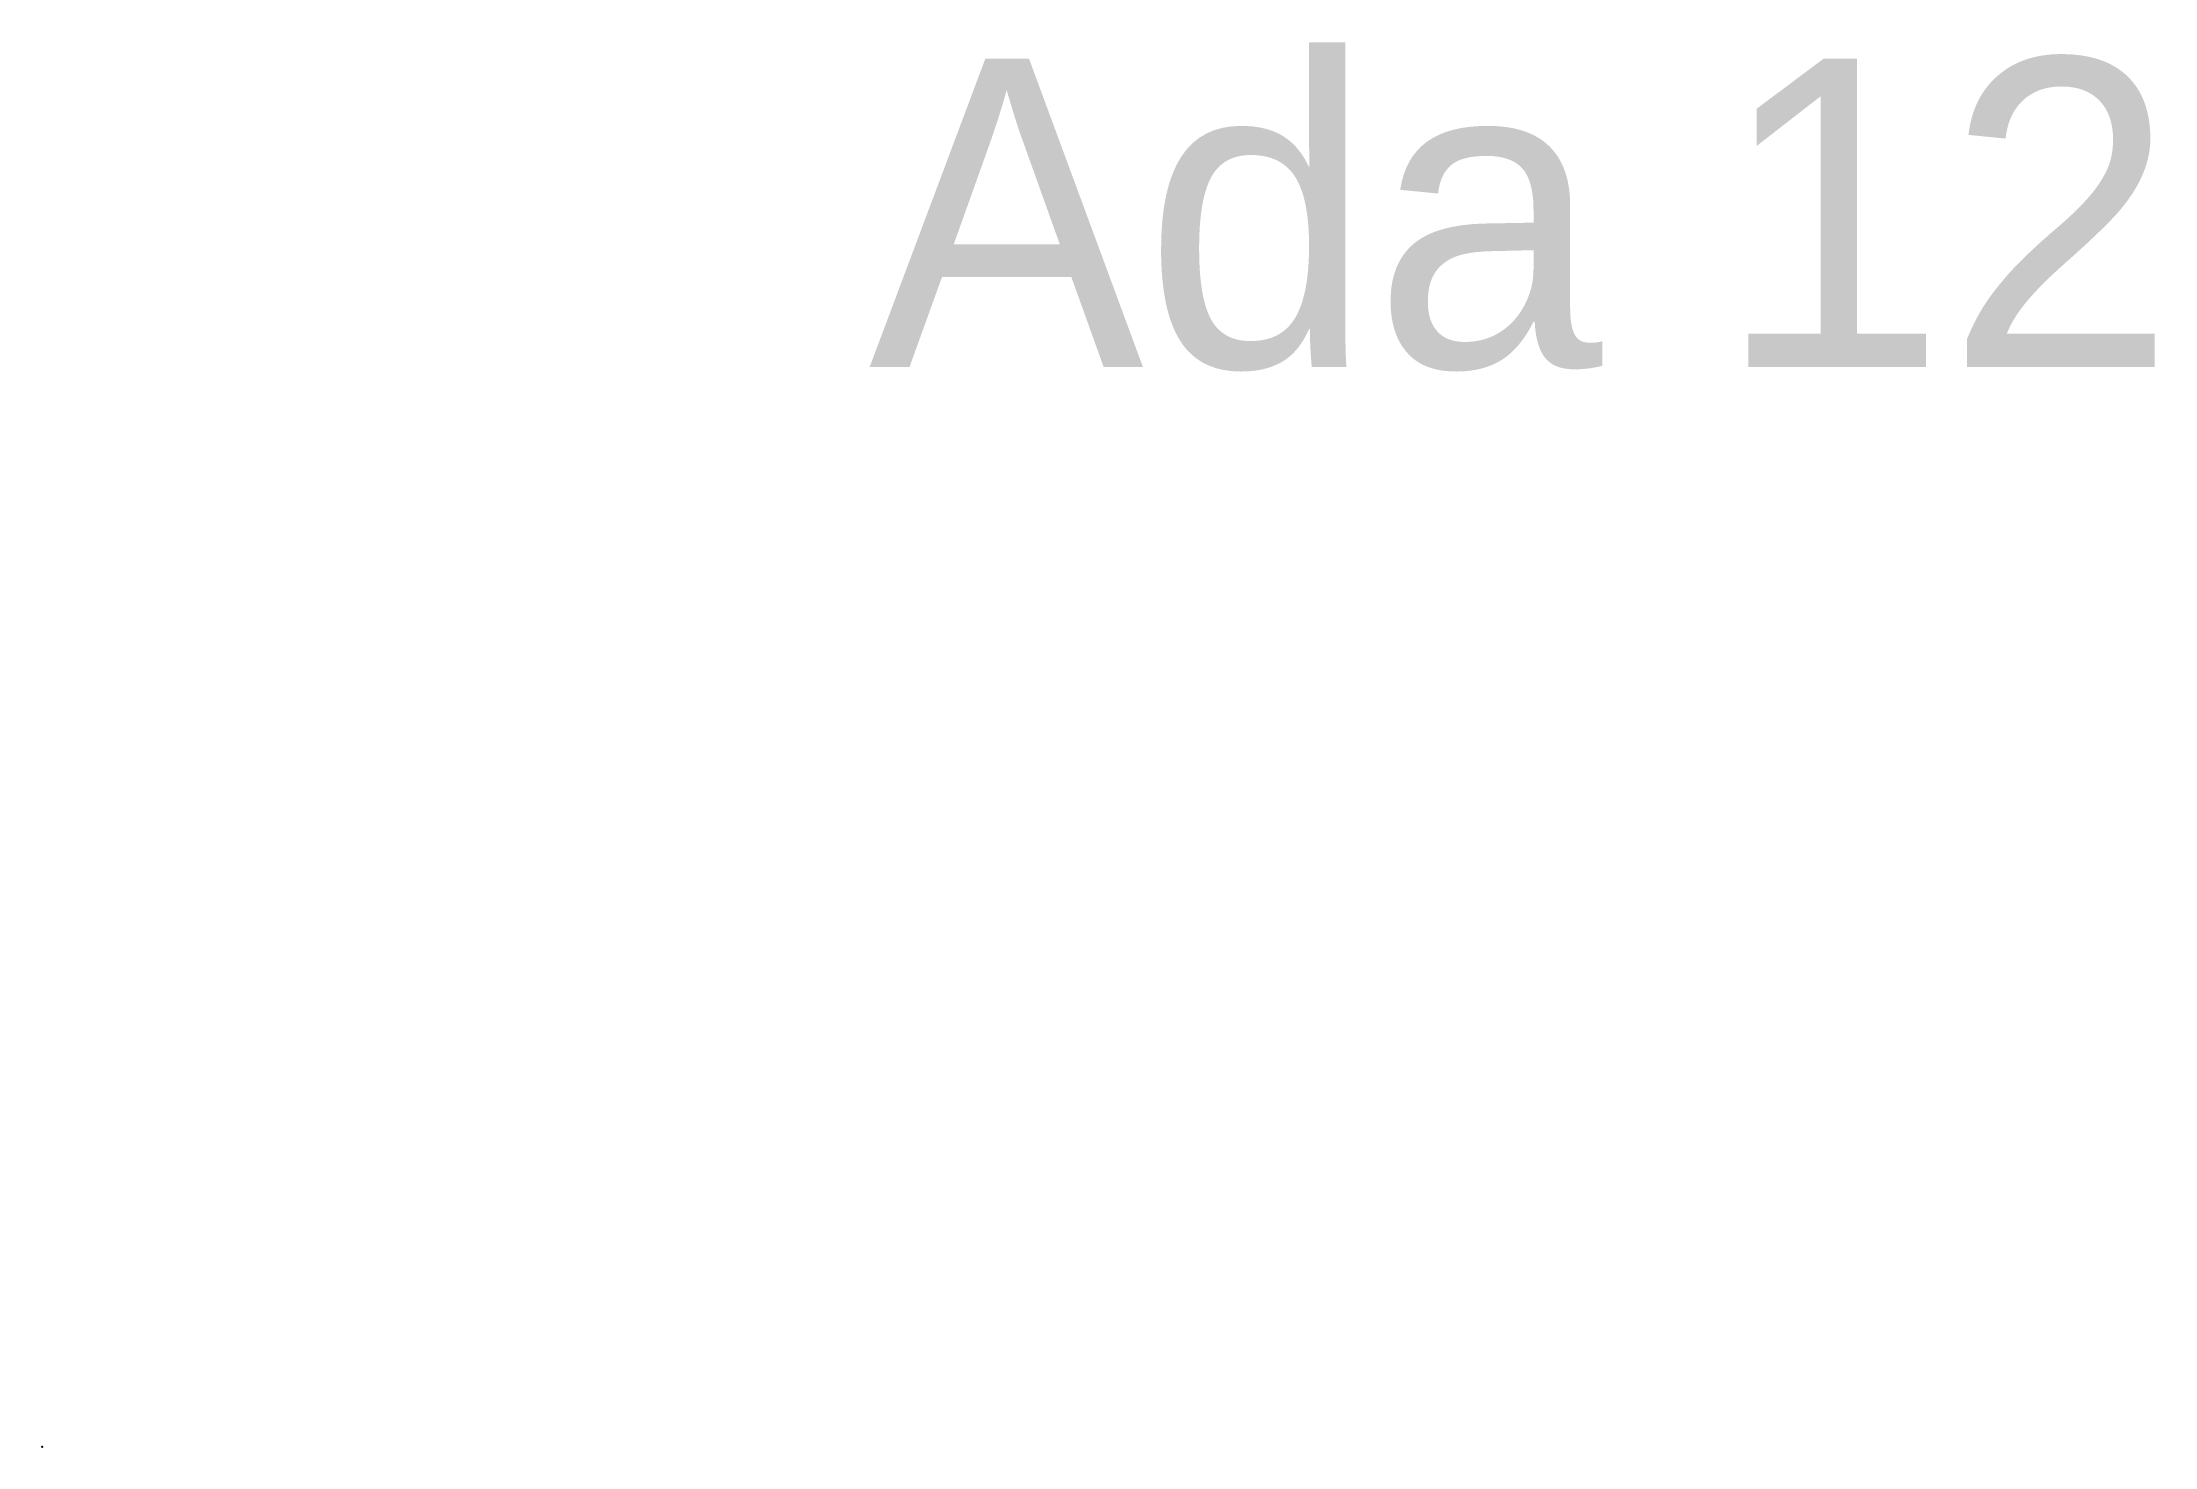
# Model space of a CAD drawing. Header units: metres. Extents: x 422600 to 422617.1, y 4448100 to 4448111.4.
import ezdxf
from ezdxf.enums import TextEntityAlignment as Align

# ---------------------------------------------------------------- set-up
doc = ezdxf.new("R2010")
doc.units = ezdxf.units.M

msp = doc.modelspace()

# ---------------------------------------------------------------- linework, layer by layer
at = {"layer": 'NOKTALAR'}
msp.add_point((422600, 4448100), dxfattribs=at)

# ---------------------------------------------------------------- texts
at = {"layer": 'YAZILAR'}
msp.add_text('Ada 12', height=2.5, dxfattribs=at).set_placement((422612, 4448110), align=Align.MIDDLE_CENTER)

doc.saveas('drawing.dxf')
